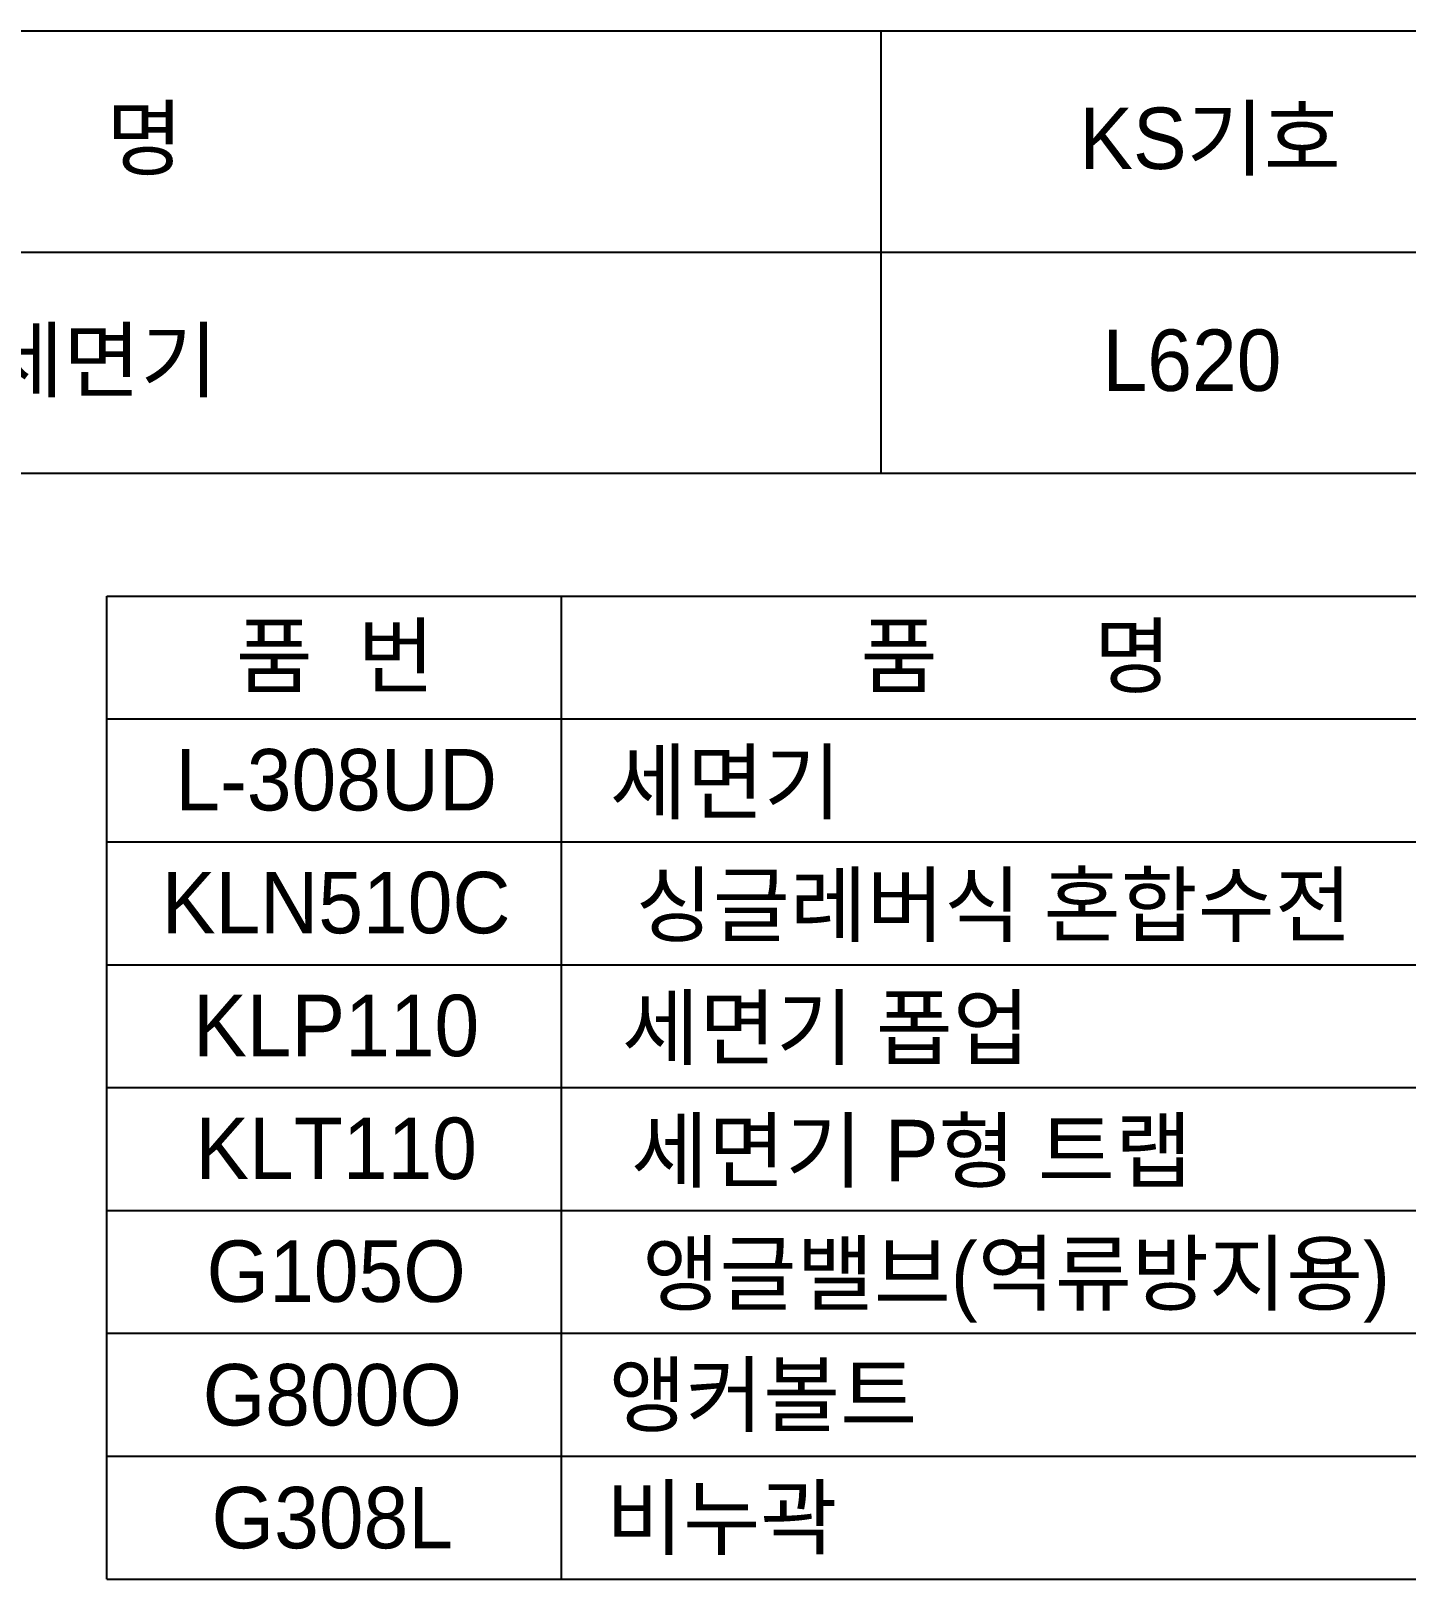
# Model space of a CAD drawing. Header units: millimetres. Extents: x 0 to 1800, y -67 to 2530.
# Drawn here: x 944 to 1504, y 1900 to 2530 of the extents above; entities that cross this region are included whole.
import ezdxf
from ezdxf.enums import TextEntityAlignment as Align

# ---------------------------------------------------------------- set-up
doc = ezdxf.new("R2010")
doc.units = ezdxf.units.MM
doc.layers.add('TEXT', color=7, linetype='Continuous')
doc.layers.add('도각라인', color=7, linetype='Continuous')
doc.styles.add('타이틀', font='H2GTRM.TTF', dxfattribs={"height": 25})

msp = doc.modelspace()

# ---------------------------------------------------------------- linework, layer by layer
at = {"layer": '도각라인'}
for p, q in [((0, 2530), (1800, 2530)), ((1290, 2350), (1290, 2530)), ((520, 2440), (1800, 2440)), ((0, 2350), (1800, 2350)), ((975, 1900), (975, 2300)), ((975, 2300), (1770, 2300)), ((1160, 1900), (1160, 2300)), ((975, 2250), (1770, 2250)), ((975, 2200), (1770, 2200)), ((975, 2150), (1770, 2150)), ((975, 2100), (1770, 2100)), ((975, 2050), (1770, 2050)), ((975, 2000), (1770, 2000)), ((975, 1950), (1770, 1950)), ((975, 1900), (1770, 1900))]:
    msp.add_line(p, q, dxfattribs=at)

# ---------------------------------------------------------------- texts
at = {"layer": 'TEXT', "style": '타이틀'}
for s, p in [('품             명', (915.69, 2486.4)), ('KS기호', (1423.85, 2486.32)), ('평면붙임 세면기', (905.77, 2396)), ('L620', (1416.49, 2396)), ('품  번', (1067.94, 2275.73)), ('품       명', (1344.82, 2275.73)), ('L-308UD', (1068.33, 2225.28)), ('세면기', (1226.72, 2224.38)), ('KLN510C', (1068.33, 2175.28)), ('싱글레버식 혼합수전', (1335.86, 2174.38)), ('KLP110', (1068.33, 2125.28)), ('세면기 폽업', (1267.59, 2124.38)), ('KLT110', (1068.33, 2075.28)), ('세면기 P형 트랩', (1302.44, 2074.38)), ('G105O', (1068.33, 2025.28)), ('앵글밸브(역류방지용)', (1344.97, 2024.38)), ('G800O', (1066.75, 1975)), ('앵커볼트', (1241.98, 1975)), ('비누곽', (1225.16, 1925)), ('G308L', (1066.75, 1925))]:
    msp.add_text(s, height=25, dxfattribs=at).set_placement(p, align=Align.MIDDLE_CENTER)

doc.saveas('drawing.dxf')
